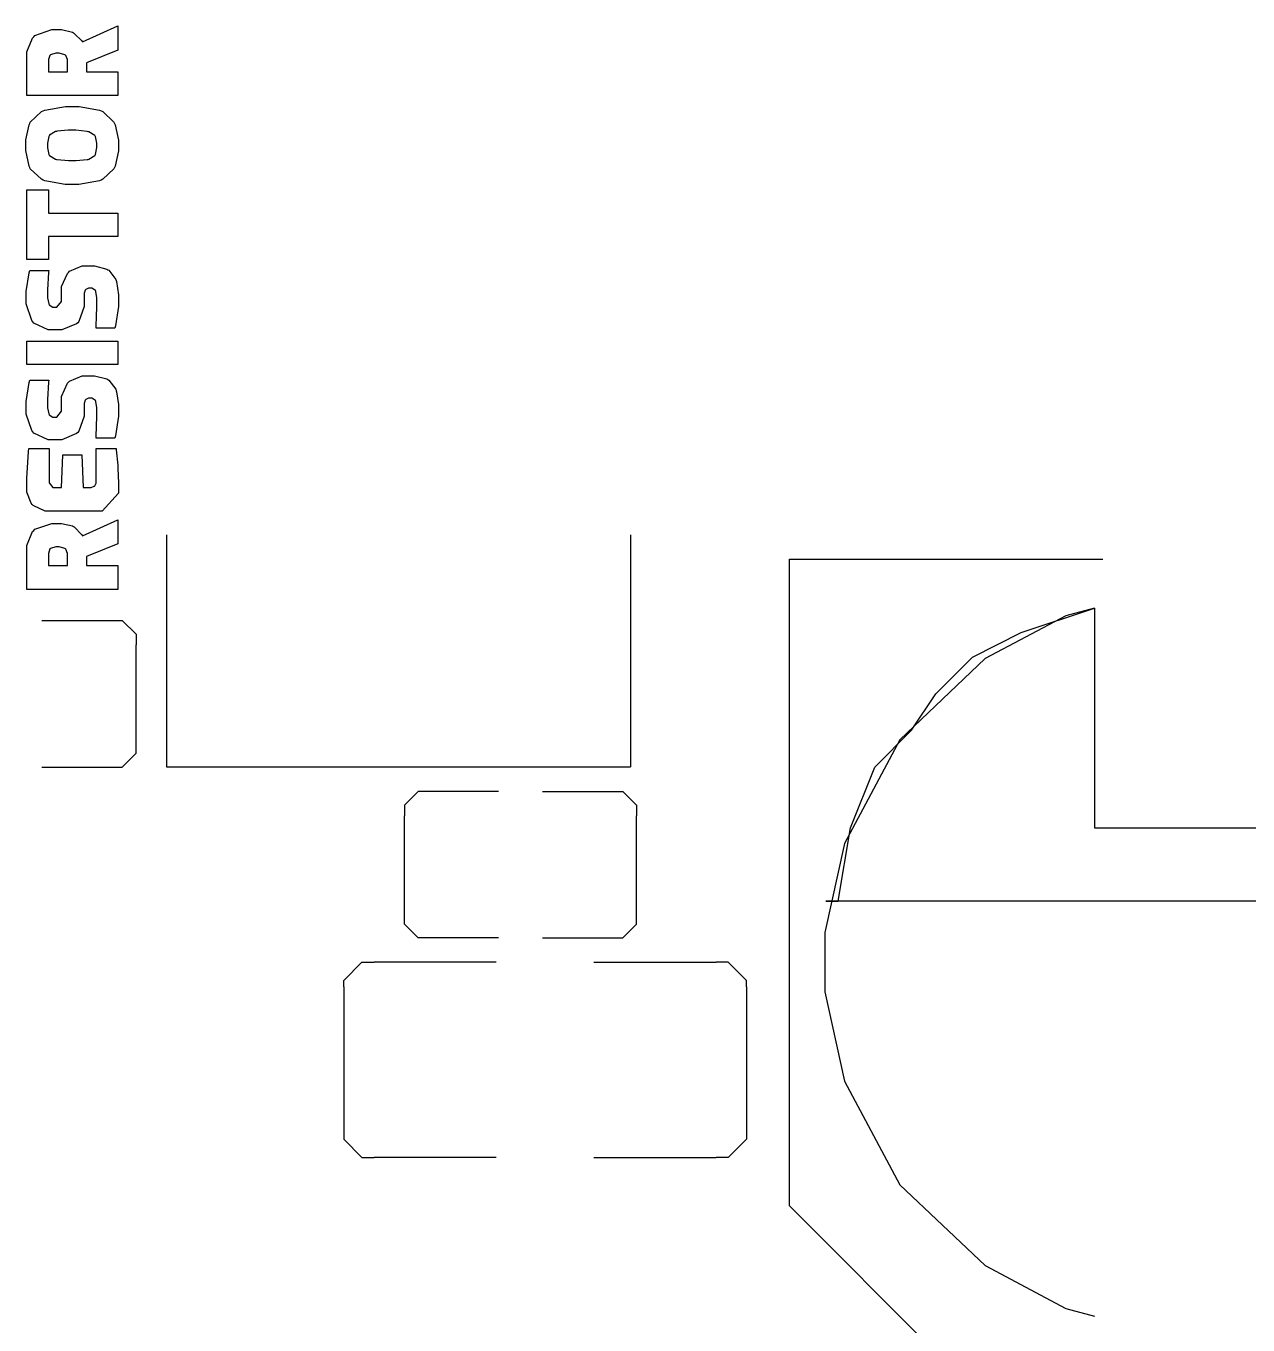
# Model space of a CAD drawing. Extents: x 0 to 132, y 0 to 98.
# Drawn here: x 42.4 to 52.4, y 64.56 to 75.2 of the extents above; entities that cross this region are included whole.
import ezdxf

# ---------------------------------------------------------------- set-up
doc = ezdxf.new("R2010")
doc.units = 0
doc.layers.get('0').update_dxf_attribs({"linetype": 'CONTINUOUS'})

msp = doc.modelspace()

# ---------------------------------------------------------------- linework, layer by layer
at = {"color": 0}
for p, q in [((42.4684, 75.1198), (42.6074, 75.1706)), ((42.6074, 75.1706), (42.6544, 75.1706)), ((42.6544, 75.1706), (42.6861, 75.1706)), ((42.6861, 75.1706), (42.7757, 75.1473)), ((42.7757, 75.1473), (42.7838, 75.1417)), ((42.7838, 75.1417), (42.7909, 75.1374)), ((42.7909, 75.1374), (42.853, 75.0768)), ((42.8583, 75.0686), (43.1479, 75.1981)), ((43.1479, 75.1981), (43.1479, 74.9999)), ((42.4035, 74.9875), (42.449, 75.099)), ((42.449, 75.099), (42.4586, 75.1085)), ((42.4586, 75.1085), (42.4684, 75.1198)), ((42.853, 75.0768), (42.8583, 75.0686)), ((42.4035, 74.9459), (42.4035, 74.9875)), ((42.4035, 74.6291), (42.4035, 74.9459)), ((42.5909, 74.9572), (42.5785, 74.924)), ((42.5785, 74.924), (42.5785, 74.9117)), ((42.5937, 74.9596), (42.5909, 74.9572)), ((42.5965, 74.9625), (42.5937, 74.9596)), ((42.6392, 74.9748), (42.5965, 74.9625)), ((42.6544, 74.9748), (42.6392, 74.9748)), ((42.6681, 74.9748), (42.6544, 74.9748)), ((42.7136, 74.9625), (42.6681, 74.9748)), ((42.7179, 74.9596), (42.7136, 74.9625)), ((42.7207, 74.9572), (42.7179, 74.9596)), ((42.7359, 74.924), (42.7207, 74.9572)), ((42.7359, 74.9117), (42.7359, 74.924)), ((43.1479, 74.9999), (42.8914, 74.8965)), ((42.5785, 74.9117), (42.5785, 74.822)), ((42.5785, 74.822), (42.7359, 74.822)), ((42.7359, 74.822), (42.7359, 74.9117)), ((42.8914, 74.8965), (42.8914, 74.822)), ((42.8914, 74.822), (43.1479, 74.822)), ((43.1479, 74.822), (43.1479, 74.6291)), ((43.1479, 74.6291), (42.4035, 74.6291)), ((42.4296, 74.4114), (42.5235, 74.4968)), ((42.5235, 74.4968), (42.5372, 74.5024)), ((42.5372, 74.5024), (42.551, 74.5091)), ((42.551, 74.5091), (42.7179, 74.5381)), ((42.7179, 74.5381), (42.7743, 74.5381)), ((42.7743, 74.5381), (42.8322, 74.5381)), ((42.8322, 74.5381), (42.9962, 74.5091)), ((42.9962, 74.5091), (43.01, 74.5024)), ((43.01, 74.5024), (43.0237, 74.4968)), ((43.0237, 74.4968), (43.1161, 74.4114)), ((42.3954, 74.2654), (42.4201, 74.3892)), ((42.4201, 74.3892), (42.4258, 74.4001)), ((42.4258, 74.4001), (42.4296, 74.4114)), ((43.1161, 74.4114), (43.1214, 74.4001)), ((43.1214, 74.4001), (43.1257, 74.3892)), ((43.1257, 74.3892), (43.1518, 74.2625)), ((42.5827, 74.2929), (42.5704, 74.2389)), ((42.5856, 74.2968), (42.5827, 74.2929)), ((42.5884, 74.3024), (42.5856, 74.2968)), ((42.6364, 74.3327), (42.5884, 74.3024)), ((42.6448, 74.3342), (42.6364, 74.3327)), ((42.6501, 74.337), (42.6448, 74.3342)), ((42.7411, 74.3451), (42.6501, 74.337)), ((42.7743, 74.3451), (42.7411, 74.3451)), ((42.8046, 74.3451), (42.7743, 74.3451)), ((42.8957, 74.3342), (42.8046, 74.3451)), ((42.9038, 74.3313), (42.8957, 74.3342)), ((42.9094, 74.3299), (42.9038, 74.3313)), ((42.9588, 74.301), (42.9094, 74.3299)), ((42.9616, 74.2968), (42.9588, 74.301)), ((42.9645, 74.2929), (42.9616, 74.2968)), ((42.9768, 74.2389), (42.9645, 74.2929)), ((42.3954, 74.2199), (42.3954, 74.2654)), ((42.3954, 74.1786), (42.3954, 74.2199)), ((42.4201, 74.0502), (42.3954, 74.1786)), ((42.5704, 74.2389), (42.5704, 74.2199)), ((42.5704, 74.2199), (42.5704, 74.2005)), ((42.5704, 74.2005), (42.5827, 74.1454)), ((42.9645, 74.1454), (42.9768, 74.2019)), ((42.9768, 74.2199), (42.9768, 74.2389)), ((42.9768, 74.2019), (42.9768, 74.2199)), ((43.1518, 74.1758), (43.1257, 74.0502)), ((43.1518, 74.2625), (43.1518, 74.2199)), ((43.1518, 74.2199), (43.1518, 74.1758)), ((42.5827, 74.1454), (42.5856, 74.1412)), ((42.5856, 74.1412), (42.5884, 74.137)), ((42.5884, 74.137), (42.6364, 74.108)), ((42.6364, 74.108), (42.6448, 74.1056)), ((42.6448, 74.1056), (42.6501, 74.1041)), ((42.6501, 74.1041), (42.7426, 74.0957)), ((42.7426, 74.0957), (42.7743, 74.0957)), ((42.7743, 74.0957), (42.8061, 74.0957)), ((42.8061, 74.0957), (42.8957, 74.1041)), ((42.8957, 74.1041), (42.9038, 74.1056)), ((42.9038, 74.1056), (42.9094, 74.108)), ((42.9094, 74.108), (42.9588, 74.137)), ((42.9588, 74.137), (42.9616, 74.1412)), ((42.9616, 74.1412), (42.9645, 74.1454)), ((42.4258, 74.0392), (42.4201, 74.0502)), ((42.4296, 74.0283), (42.4258, 74.0392)), ((42.5235, 73.9429), (42.4296, 74.0283)), ((43.1161, 74.0283), (43.0237, 73.9429)), ((43.1214, 74.0392), (43.1161, 74.0283)), ((43.1257, 74.0502), (43.1214, 74.0392)), ((42.4035, 73.2854), (42.4035, 73.8547)), ((42.4035, 73.8547), (42.5785, 73.8547)), ((42.5372, 73.9359), (42.5235, 73.9429)), ((42.551, 73.9302), (42.5372, 73.9359)), ((42.715, 73.8999), (42.551, 73.9302)), ((42.5785, 73.8547), (42.5785, 73.6656)), ((42.7743, 73.8999), (42.715, 73.8999)), ((42.8293, 73.8999), (42.7743, 73.8999)), ((42.9962, 73.9302), (42.8293, 73.8999)), ((43.01, 73.9359), (42.9962, 73.9302)), ((43.0237, 73.9429), (43.01, 73.9359)), ((42.5785, 73.6656), (43.1479, 73.6656)), ((43.1479, 73.6656), (43.1479, 73.473)), ((43.1479, 73.473), (42.5785, 73.473)), ((42.5785, 73.473), (42.5785, 73.2854)), ((42.5785, 73.2854), (42.4035, 73.2854)), ((42.7524, 73.189), (42.8544, 73.2345)), ((42.8544, 73.2345), (42.8886, 73.2345)), ((42.8886, 73.2345), (42.9218, 73.2345)), ((42.9218, 73.2345), (42.9577, 73.2345)), ((42.9577, 73.2345), (43.0569, 73.207)), ((42.3982, 73.0236), (42.4201, 73.1767)), ((42.4201, 73.1767), (42.4258, 73.1957)), ((42.4258, 73.1957), (42.5813, 73.1957)), ((42.5785, 73.1781), (42.5704, 73.0359)), ((42.5813, 73.1957), (42.5785, 73.1781)), ((42.6875, 73.0635), (42.7344, 73.1711)), ((42.7344, 73.1711), (42.744, 73.1795)), ((42.744, 73.1795), (42.7524, 73.189)), ((43.0569, 73.207), (43.0664, 73.2014)), ((43.0664, 73.2014), (43.0735, 73.1972)), ((43.0735, 73.1972), (43.1313, 73.1227)), ((43.1313, 73.1227), (43.1352, 73.1132)), ((43.1352, 73.1132), (43.138, 73.1037)), ((42.3982, 72.9657), (42.3982, 73.0236)), ((42.5704, 73.0359), (42.5704, 72.988)), ((42.6875, 73.0236), (42.6875, 73.0635)), ((42.6875, 72.9576), (42.6875, 73.0236)), ((42.8805, 73.0345), (42.8706, 73.0084)), ((42.8706, 73.0084), (42.8706, 72.9989)), ((42.8706, 72.9989), (42.8706, 72.9449)), ((42.8833, 73.0359), (42.8805, 73.0345)), ((42.8847, 73.0388), (42.8833, 73.0359)), ((42.908, 73.0497), (42.8847, 73.0388)), ((42.9161, 73.0497), (42.908, 73.0497)), ((42.926, 73.0497), (42.9161, 73.0497)), ((42.9355, 73.0497), (42.926, 73.0497)), ((42.9645, 73.0306), (42.9355, 73.0497)), ((42.9673, 73.0264), (42.9645, 73.0306)), ((42.9687, 73.0236), (42.9673, 73.0264)), ((42.9768, 72.97), (42.9687, 73.0236)), ((43.138, 73.1037), (43.1518, 72.9961)), ((42.3982, 72.9216), (42.3982, 72.9657)), ((42.4423, 72.7865), (42.3982, 72.9216)), ((42.5704, 72.988), (42.5704, 72.9714)), ((42.5704, 72.9714), (42.5813, 72.9216)), ((42.5813, 72.9216), (42.5842, 72.9174)), ((42.5842, 72.9174), (42.5856, 72.9149)), ((42.5856, 72.9149), (42.6159, 72.8941)), ((42.6159, 72.8941), (42.6268, 72.8941)), ((42.6268, 72.8941), (42.6364, 72.8941)), ((42.6364, 72.8941), (42.6491, 72.8941)), ((42.6491, 72.8941), (42.6875, 72.9425)), ((42.6875, 72.9425), (42.6875, 72.9576)), ((42.8706, 72.9008), (42.8279, 72.777)), ((42.8706, 72.9449), (42.8706, 72.9008)), ((42.9701, 72.7396), (42.9768, 72.8984)), ((42.9768, 72.9506), (42.9768, 72.97)), ((42.9768, 72.8984), (42.9768, 72.9506)), ((43.1518, 72.9008), (43.1285, 72.741)), ((43.1518, 72.9961), (43.1518, 72.9601)), ((43.1518, 72.9601), (43.1518, 72.9008)), ((42.4519, 72.7756), (42.4423, 72.7865)), ((42.46, 72.7646), (42.4519, 72.7756)), ((42.576, 72.7093), (42.46, 72.7646)), ((42.6173, 72.7093), (42.576, 72.7093)), ((42.6501, 72.7093), (42.6173, 72.7093)), ((42.6903, 72.7093), (42.6501, 72.7093)), ((42.8103, 72.7576), (42.6903, 72.7093)), ((42.8198, 72.7675), (42.8103, 72.7576)), ((42.8279, 72.777), (42.8198, 72.7675)), ((42.9701, 72.722), (42.9701, 72.7396)), ((43.1243, 72.722), (42.9701, 72.722)), ((43.1285, 72.741), (43.1243, 72.722)), ((42.4035, 72.4242), (42.4035, 72.6172)), ((42.4035, 72.6172), (43.1479, 72.6172)), ((43.1479, 72.6172), (43.1479, 72.4242)), ((43.1479, 72.4242), (42.4035, 72.4242)), ((42.3982, 72.1222), (42.4201, 72.2782)), ((42.4201, 72.2782), (42.4258, 72.2976)), ((42.4258, 72.2976), (42.5813, 72.2976)), ((42.5785, 72.2796), (42.5704, 72.1374)), ((42.5813, 72.2976), (42.5785, 72.2796)), ((42.6875, 72.1625), (42.7344, 72.2711)), ((42.7344, 72.2711), (42.744, 72.2796)), ((42.744, 72.2796), (42.7524, 72.2891)), ((42.7524, 72.2891), (42.8544, 72.3332)), ((42.8544, 72.3332), (42.8886, 72.3332)), ((42.8886, 72.3332), (42.9218, 72.3332)), ((42.9218, 72.3332), (42.9577, 72.3332)), ((42.9577, 72.3332), (43.0569, 72.3085)), ((43.0569, 72.3085), (43.0664, 72.3029)), ((43.0664, 72.3029), (43.0735, 72.2976)), ((43.0735, 72.2976), (43.1313, 72.2217)), ((42.6875, 72.1222), (42.6875, 72.1625)), ((42.908, 72.1501), (42.8847, 72.1374)), ((42.9161, 72.1501), (42.908, 72.1501)), ((42.926, 72.1501), (42.9161, 72.1501)), ((42.9355, 72.1501), (42.926, 72.1501)), ((42.9645, 72.1293), (42.9355, 72.1501)), ((43.1313, 72.2217), (43.1352, 72.2104)), ((43.1352, 72.2104), (43.138, 72.2009)), ((43.138, 72.2009), (43.1518, 72.0975)), ((42.3982, 72.063), (42.3982, 72.1222)), ((42.3982, 72.0189), (42.3982, 72.063)), ((42.5704, 72.1374), (42.5704, 72.0894)), ((42.5704, 72.0894), (42.5704, 72.0714)), ((42.5704, 72.0714), (42.5813, 72.0203)), ((42.6491, 71.9928), (42.6875, 72.0425)), ((42.6875, 72.0591), (42.6875, 72.1222)), ((42.6875, 72.0425), (42.6875, 72.0591)), ((42.8805, 72.1335), (42.8706, 72.106)), ((42.8706, 72.106), (42.8706, 72.0961)), ((42.8706, 72.0961), (42.8706, 72.0439)), ((42.8706, 72.0439), (42.8706, 72.0012)), ((42.8833, 72.1349), (42.8805, 72.1335)), ((42.8847, 72.1374), (42.8833, 72.1349)), ((42.9673, 72.1251), (42.9645, 72.1293)), ((42.9687, 72.1222), (42.9673, 72.1251)), ((42.9768, 72.07), (42.9687, 72.1222)), ((42.9768, 72.0506), (42.9768, 72.07)), ((42.9768, 71.9984), (42.9768, 72.0506)), ((43.1518, 72.0975), (43.1518, 72.0619)), ((43.1518, 72.0619), (43.1518, 72.0027)), ((42.4423, 71.8841), (42.3982, 72.0189)), ((42.5813, 72.0203), (42.5842, 72.015)), ((42.5842, 72.015), (42.5856, 72.0122)), ((42.5856, 72.0122), (42.6159, 71.9928)), ((42.6159, 71.9928), (42.6268, 71.9928)), ((42.6268, 71.9928), (42.6364, 71.9928)), ((42.6364, 71.9928), (42.6491, 71.9928)), ((42.8706, 72.0012), (42.8279, 71.8785)), ((42.9701, 71.8386), (42.9768, 71.9984)), ((43.1518, 72.0027), (43.1285, 71.8414)), ((42.4519, 71.8728), (42.4423, 71.8841)), ((42.46, 71.8619), (42.4519, 71.8728)), ((42.576, 71.8069), (42.46, 71.8619)), ((42.8103, 71.8591), (42.6903, 71.8069)), ((42.8198, 71.869), (42.8103, 71.8591)), ((42.8279, 71.8785), (42.8198, 71.869)), ((42.9701, 71.822), (42.9701, 71.8386)), ((43.1285, 71.8414), (43.1243, 71.822)), ((42.4159, 71.7116), (42.4187, 71.7367)), ((42.4187, 71.7367), (42.5842, 71.7367)), ((42.6173, 71.8069), (42.576, 71.8069)), ((42.5842, 71.7367), (42.5842, 71.4692)), ((42.6501, 71.8069), (42.6173, 71.8069)), ((42.6903, 71.8069), (42.6501, 71.8069)), ((43.1243, 71.822), (42.9701, 71.822)), ((42.9701, 71.4597), (42.9701, 71.7367)), ((42.9701, 71.7367), (43.1352, 71.7367)), ((43.1352, 71.7367), (43.1352, 71.7268)), ((43.1352, 71.7268), (43.1465, 71.6015)), ((42.4035, 71.4911), (42.4159, 71.7116)), ((42.6875, 71.4181), (42.6985, 71.6855)), ((42.6985, 71.6855), (42.853, 71.6855)), ((42.853, 71.6855), (42.8625, 71.4181)), ((43.1465, 71.6015), (43.1479, 71.5864)), ((43.1479, 71.5864), (43.1479, 71.5726)), ((43.1479, 71.5726), (43.1518, 71.4569)), ((42.4035, 71.4086), (42.4035, 71.4911)), ((42.4035, 71.3796), (42.4035, 71.4086)), ((42.5842, 71.4692), (42.5842, 71.4569)), ((42.5842, 71.4569), (42.6159, 71.4181)), ((42.6159, 71.4181), (42.6268, 71.4181)), ((42.6268, 71.4181), (42.6875, 71.4181)), ((42.8625, 71.4181), (42.9189, 71.4181)), ((42.9189, 71.4181), (42.9288, 71.4181)), ((42.9288, 71.4181), (42.9549, 71.428)), ((42.9549, 71.428), (42.9577, 71.4294)), ((42.9577, 71.4294), (42.9588, 71.4319)), ((42.9588, 71.4319), (42.9701, 71.4527)), ((42.9701, 71.4527), (42.9701, 71.4597)), ((43.1518, 71.4569), (43.1518, 71.4181)), ((43.1518, 71.4181), (43.1518, 71.3701)), ((42.4381, 71.2886), (42.4035, 71.3796)), ((43.1518, 71.3701), (43.0181, 71.2227)), ((42.4462, 71.2791), (42.4381, 71.2886)), ((42.4533, 71.2706), (42.4462, 71.2791)), ((42.5524, 71.2227), (42.4533, 71.2706)), ((42.5884, 71.2227), (42.5524, 71.2227)), ((42.974, 71.2227), (42.5884, 71.2227)), ((43.0181, 71.2227), (42.974, 71.2227)), ((42.4684, 71.0752), (42.6074, 71.1232)), ((42.6074, 71.1232), (42.6544, 71.1232)), ((42.6544, 71.1232), (42.6861, 71.1232)), ((42.6861, 71.1232), (42.7757, 71.1027)), ((42.7757, 71.1027), (42.7838, 71.0985)), ((42.7838, 71.0985), (42.7909, 71.0942)), ((42.7909, 71.0942), (42.853, 71.0311)), ((42.8583, 71.0226), (43.1479, 71.1521)), ((43.1479, 71.1521), (43.1479, 70.9567)), ((42.4035, 70.9415), (42.449, 71.0558)), ((42.449, 71.0558), (42.4586, 71.0653)), ((42.4586, 71.0653), (42.4684, 71.0752)), ((42.853, 71.0311), (42.8583, 71.0226)), ((43.5472, 71.0297), (43.5472, 69.1293)), ((47.3467, 71.0297), (47.3467, 69.1293)), ((42.4035, 70.9002), (42.4035, 70.9415)), ((42.4035, 70.5831), (42.4035, 70.9002)), ((42.5909, 70.914), (42.5785, 70.8766)), ((42.5785, 70.8766), (42.5785, 70.8642)), ((42.5937, 70.9154), (42.5909, 70.914)), ((42.5965, 70.9179), (42.5937, 70.9154)), ((42.6392, 70.9306), (42.5965, 70.9179)), ((42.6544, 70.9306), (42.6392, 70.9306)), ((42.6681, 70.9306), (42.6544, 70.9306)), ((42.7136, 70.9179), (42.6681, 70.9306)), ((42.7179, 70.9154), (42.7136, 70.9179)), ((42.7207, 70.9126), (42.7179, 70.9154)), ((42.7359, 70.878), (42.7207, 70.9126)), ((42.7359, 70.8642), (42.7359, 70.878)), ((43.1479, 70.9567), (42.8914, 70.8519)), ((42.5785, 70.8642), (42.5785, 70.7789)), ((42.5785, 70.7789), (42.7359, 70.7789)), ((42.7359, 70.7789), (42.7359, 70.8642)), ((42.8914, 70.8519), (42.8914, 70.7789)), ((42.8914, 70.7789), (43.1479, 70.7789)), ((43.1479, 70.7789), (43.1479, 70.5831)), ((48.6473, 65.5327), (48.6473, 70.8297)), ((48.6473, 70.8297), (51.2149, 70.8297)), ((43.1479, 70.5831), (42.4035, 70.5831)), ((50.9115, 70.3654), (50.25, 70.0155)), ((50.5464, 70.2289), (51.1457, 70.4289)), ((51.1457, 70.4289), (50.9115, 70.3654)), ((51.1457, 70.4289), (51.1457, 68.629)), ((42.5263, 70.328), (43.1465, 70.328)), ((43.1465, 70.328), (43.1835, 70.328)), ((43.1835, 70.328), (43.2964, 70.2165)), ((43.2964, 70.2165), (43.2964, 70.1781)), ((43.2964, 70.1781), (43.2964, 70.1283)), ((43.2964, 69.3289), (43.2964, 70.1283)), ((50.1467, 70.0278), (50.5464, 70.2289)), ((49.8464, 69.7286), (50.1467, 70.0278)), ((50.25, 70.0155), (49.5529, 69.3512)), ((49.6464, 69.4284), (49.8464, 69.7286)), ((49.3462, 69.1279), (49.6464, 69.4284)), ((43.2964, 69.2781), (43.2964, 69.3289)), ((43.2964, 69.2408), (43.2964, 69.2781)), ((49.5529, 69.3512), (49.0996, 68.5024)), ((43.1835, 69.1279), (43.2964, 69.2408)), ((42.5263, 69.1279), (43.1465, 69.1279)), ((43.1465, 69.1279), (43.1835, 69.1279)), ((43.5472, 69.1293), (47.3467, 69.1293)), ((49.1465, 68.629), (49.3462, 69.1279)), ((45.6075, 68.9282), (45.496, 68.8164)), ((45.6463, 68.9282), (45.6075, 68.9282)), ((46.2661, 68.9282), (45.6463, 68.9282)), ((46.6259, 68.9282), (47.2461, 68.9282)), ((47.2461, 68.9282), (47.2832, 68.9282)), ((47.2832, 68.9282), (47.3964, 68.8164)), ((45.496, 68.8164), (45.496, 68.7779)), ((45.496, 68.7779), (45.496, 68.7282)), ((47.3964, 68.8164), (47.3964, 68.7779)), ((47.3964, 68.7779), (47.3964, 68.7282)), ((45.496, 67.9291), (45.496, 68.7282)), ((47.3964, 67.9291), (47.3964, 68.7282)), ((49.0456, 68.0283), (49.1465, 68.629)), ((51.1457, 68.629), (52.7459, 68.629)), ((49.0996, 68.5024), (48.9384, 67.7718)), ((54.9465, 68.0283), (48.9465, 68.0283)), ((48.9465, 68.0283), (49.0456, 68.0283)), ((45.496, 67.878), (45.496, 67.9291)), ((47.3964, 67.878), (47.3964, 67.9291)), ((45.496, 67.8409), (45.496, 67.878)), ((45.6075, 67.7277), (45.496, 67.8409)), ((47.2832, 67.7277), (47.3964, 67.8409)), ((47.3964, 67.8409), (47.3964, 67.878)), ((45.6463, 67.7277), (45.6075, 67.7277)), ((46.2661, 67.7277), (45.6463, 67.7277)), ((46.6259, 67.7277), (47.2461, 67.7277)), ((47.2461, 67.7277), (47.2832, 67.7277)), ((48.9384, 67.7718), (48.9384, 67.528)), ((44.9972, 67.3791), (45.146, 67.528)), ((45.146, 67.528), (45.1968, 67.528)), ((45.1968, 67.528), (45.2466, 67.528)), ((46.247, 67.528), (45.2466, 67.528)), ((47.0461, 67.528), (48.0466, 67.528)), ((48.0963, 67.528), (48.0466, 67.528)), ((48.1461, 67.528), (48.0963, 67.528)), ((48.296, 67.3791), (48.1461, 67.528)), ((48.9384, 67.528), (48.9384, 67.2853)), ((44.9972, 67.3283), (44.9972, 67.3791)), ((48.296, 67.3283), (48.296, 67.3791)), ((44.9972, 67.3283), (44.9972, 66.1278)), ((48.296, 67.3283), (48.296, 66.1278)), ((48.9384, 67.2853), (49.0996, 66.5551)), ((49.0996, 66.5551), (49.5529, 65.7063)), ((44.9972, 66.1278), (44.9972, 66.0785)), ((48.296, 66.1278), (48.296, 66.0785)), ((44.9972, 66.0785), (45.146, 65.9282)), ((48.296, 66.0785), (48.1461, 65.9282)), ((45.146, 65.9282), (45.1968, 65.9282)), ((45.1968, 65.9282), (45.2466, 65.9282)), ((46.247, 65.9282), (45.2466, 65.9282)), ((47.0461, 65.9282), (48.0466, 65.9282)), ((48.0963, 65.9282), (48.0466, 65.9282)), ((48.1461, 65.9282), (48.0963, 65.9282)), ((49.5529, 65.7063), (50.25, 65.0434)), ((49.947, 64.2317), (48.6473, 65.5327)), ((50.25, 65.0434), (50.9104, 64.6934)), ((50.9104, 64.6934), (51.1457, 64.6285))]:
    msp.add_line(p, q, dxfattribs=at)

doc.saveas('drawing.dxf')
